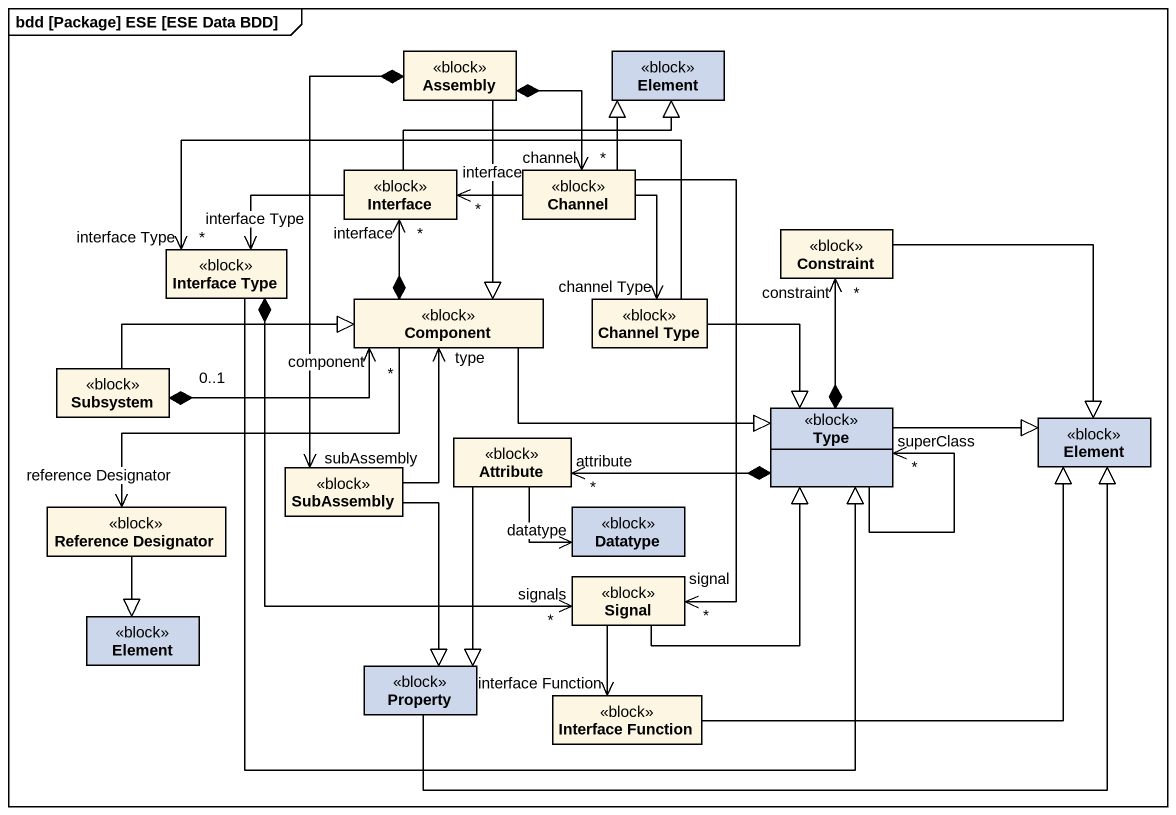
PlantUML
@startuml
mainframe bdd [Package] ESE [ESE Data BDD]
hide circle
hide empty members
class Assembly <<block>>
class Element <<block>> #CDD7EB
class "Interface" as Interface_ <<block>>
class Channel <<block>>
class "Interface Type" as Interface_Type <<block>>
class Constraint <<block>>
class "Component" as Component_ <<block>>
class "Channel Type" as Channel_Type <<block>>
class Subsystem <<block>>
class SubAssembly <<block>>
class Attribute <<block>>
class Type <<block>> #CDD7EB
class "Element" as Element_2 <<block>> #CDD7EB
class "Reference Designator" as Reference_Designator <<block>>
class Datatype <<block>> #CDD7EB
class Signal <<block>>
class "Element" as Element_3 <<block>> #CDD7EB
class Property <<block>> #CDD7EB
class "Interface Function" as Interface_Function <<block>>
Assembly *--> "channel\n*" Channel
Assembly --|> Component_
Assembly *--> "subAssembly" SubAssembly
Interface_ -right-|> Element
Interface_ -left-> "interface Type" Interface_Type
Channel -up-|> Element
Channel -left-> "interface\n*" Interface_
Channel --> "channel Type" Channel_Type
Channel --> "signal\n*" Signal
Interface_Type -right-|> Type
Interface_Type *--> "signals\n*" Signal
Constraint --|> Element_2
Component_ *-up-> "interface\n*" Interface_
Component_ -right-|> Type
Component_ --> "reference Designator" Reference_Designator
Channel_Type -left-> "interface Type\n*" Interface_Type
Channel_Type --|> Type
Subsystem "0..1" *-right-> "component\n*" Component_
Subsystem -right-|> Component_
SubAssembly -up-> "type" Component_
SubAssembly --|> Property
Attribute -right-> "datatype" Datatype
Attribute --|> Property
Type *-up-> "constraint\n*" Constraint
Type *-left-> "attribute\n*" Attribute
Type --> "superClass\n*" Type
Type -right-|> Element_2
Reference_Designator --|> Element_3
Signal -up-|> Type
Signal --> "interface Function" Interface_Function
Property -right-|> Element_2
Interface_Function -right-|> Element_2
@enduml
